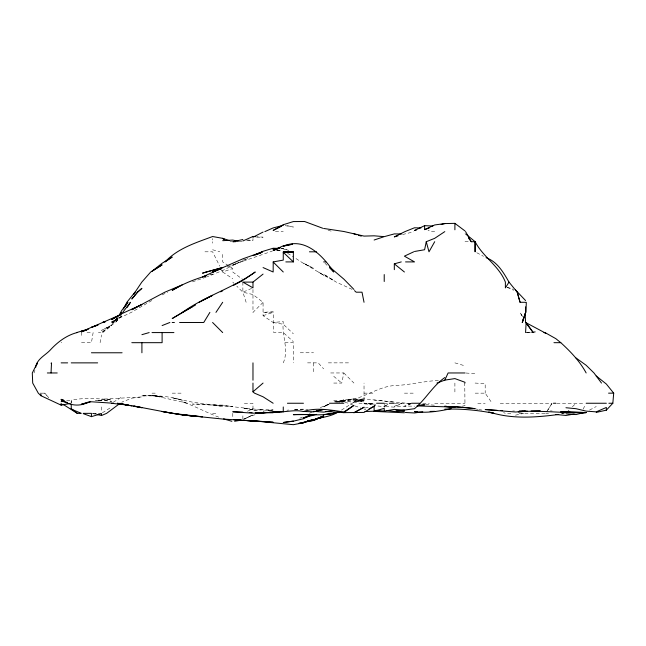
<?xml version="1.0" encoding="UTF-8"?>
<svg xmlns="http://www.w3.org/2000/svg" width="646" height="646" viewBox="0 0 646 646"><rect width="100%" height="100%" fill="white"/><g stroke="black" fill="none" stroke-linecap="round" stroke-linejoin="round"><path stroke-width="0.48" stroke-dasharray="3.23 2.42" d="M71.133 403.249L71.238 400.157C84.561 397.387 98.168 398.921 111.621 399.535L101.527 399.228L141.91 396.935L131.816 398.17L121.723 402.208M93.137 332.577L91.433 342.679L81.331 342.679M100.098 342.679L101.527 334.927M333.74 383.062L341.75 383.062L343.842 372.96L330.3 372.96M283.263 362.866C289.238 349.446 281.503 335.46 283.263 321.579L273.161 322.483L263.067 315.676L263.067 302.344L252.974 294.536L242.872 292.194L236.816 286.138M34.028 372.96L34.941 370.206M118 317.897L115.957 322.483L118.355 318.276M583.144 409.144L585.292 404.937M519.15 413.351L545.507 413.351L547.332 410.824M547.856 409.984L552.039 403.249L499.197 403.249M546.807 411.647L552.039 403.249M117.386 317.824L111.621 324.736L101.527 332.577L98.386 332.577M374.123 406.382L375.754 404.501M117.782 318.139L113.849 322.483L117.782 318.203L112.226 322.483L117.338 318.131M121.723 315.781L115.254 322.483L111.621 325.269L101.527 330.364L111.621 325.124L101.527 332.577M263.067 302.344L252.974 312.389L252.974 288.714M566.671 412.447L569.538 409.612M572.413 406.786L575.998 403.249M117.629 317.872L112.864 322.483L117.289 318.446M102.754 332.577L111.621 325.673M117.838 317.929L111.621 322.483L121.723 316.169L111.621 321.789L131.308 312.389L152.004 300.438M102.367 412.818L111.621 406.988M113.308 402.216L121.723 397.032M341.435 410.121L353.935 402.143L364.029 399.987L353.935 401.247L364.029 400.383L353.935 400.916L364.029 401.546L353.935 400.73L343.842 401.134L339.247 402.095L343.842 401.271L333.74 401.885L342.921 402.183M309.474 413.351L312.737 411.494M589.515 410.089L596.242 406.544M247.919 258.513L232.778 265.345L238.891 262.333L222.684 270.496L207.075 276.771M320.279 407.626L329.072 403.92M244.559 419.036L252.974 414.869L243.792 419.052L252.974 415.305L257.334 414.215M162.106 294.907L167.661 292.194M411.219 403.645L404.412 406.778L394.318 406.302L401.747 403.249L394.318 407.142L384.225 406.504L388.222 404.178L384.225 406.576L374.123 405.704L374.123 403.984L367.122 403.249L373.251 405.397M247.466 411.26L252.974 408.757L252.974 403.249L243.534 403.249M246.142 302.288L242.872 292.194L252.974 287.841M299.784 418.253L302.538 417.066M329.008 404.356L323.646 406.568L329.04 404.356M242.872 260.201L245.625 259.119M227.271 266.709L272.313 251.092M241.644 261.905L242.872 261.436M411.219 403.564L404.412 406.092L414.514 406.164M206.163 277.102L192.395 281.89M221.408 269.479L222.684 271.998L232.778 268.494L232.778 271.998L242.872 279.548M263.067 315.676L273.161 312.389L263.067 312.389L273.161 311.655L273.718 332.577L283.263 332.577L293.357 341.629M269.495 410.888L273.161 409.774L263.067 411.139L273.161 409.992L263.067 409.629L252.974 410.299L263.067 409.855C239.488 407.997 216.127 403.871 192.395 404.065L212.582 405.131L222.684 406.415L192.395 402.151L172.199 397.823L182.301 400.221C169.228 396.143 155.524 395.174 141.91 395.885L152.004 395.877L162.106 397.007L152.004 395.207L187.695 403.249L182.301 401.901C195.221 406.035 207.083 413.02 219.931 417.566M402.579 234.53L413.593 231.833M515.476 415.168L523.745 413.351M462.237 406.173L464.991 405.583L464.732 383.062M561.6 413.9L564.467 413.351M364.95 408.038L368.616 407.376M336.493 402.127C349.034 399.333 361.469 405.43 374.123 403.984L364.029 403.249L364.029 383.062M561.6 413.731L563.514 413.472M286.929 410.234L288.77 410.016M281.422 248.516L283.263 248.306L281.422 248.468L288.77 250.317M66.651 400.625L71.238 400.157L71.238 402.813M526.643 332.488L535.663 331.656M98.773 400.48L101.527 400.237L111.621 401.271L101.527 400.237L95.099 400.544M97.853 400.504L101.527 400.237L96.02 400.512M438.376 380.462C423.574 381.148 409.16 385.137 394.318 385.557C376.263 386.881 362.099 400.197 343.842 400.609L353.935 398.913L364.029 399.922L353.935 399.43L364.029 398.832L394.318 402.183M280.509 248.839L283.263 248.702L288.77 250.398M246.546 240.796L252.974 240.49L252.974 238.479M276.835 250.705L282.342 250.486M303.45 409.16L293.357 409.402L308.045 409.249M141.91 395.885L152.004 395.723L162.106 396.523L152.004 395.732M526.49 332.69L531.077 332.633M531.997 332.625L535.663 332.577L526.643 332.577M256.64 237.203L263.067 237.171L256.64 236.719M333.74 400.536L343.842 400.48M276.835 250.462L282.342 250.454M275.414 231.615L283.263 231.615M434.701 231.615L430.543 231.615L427.999 230.113M238.996 241.709L242.008 241.709M464.991 241.709L469.585 241.709M204.944 251.811L212.582 251.811L219.713 266.112M87.016 332.577L91.433 332.577L91.433 333.231M61.144 342.679L61.798 342.679M284.886 342.679L293.357 342.679L293.357 362.866M300.237 352.773L313.544 352.773M307.544 362.866L318.195 362.866L323.646 368.842M328.321 362.866L349.001 362.866M41.901 393.156L44.768 393.156L48.531 397.443L44.768 393.156M152.004 393.156L156.372 393.156M172.199 393.156L181.251 393.156M364.029 393.156L374.123 393.156M404.412 393.156L413.214 393.156M475.198 393.156L485.186 393.156L492.131 403.249M364.029 403.249L374.123 403.249M384.225 403.249L388.238 403.249M395.166 403.249L411.139 403.249M422.775 403.249L429.299 403.249M434.701 403.249L464.991 403.249M477.782 403.249L485.186 403.249M556.779 403.249L584.961 403.249M101.527 413.351L92.572 413.351L96.553 413.464M212.582 413.351L217.306 413.351M510.881 413.351L505.382 413.351L503.541 412.56M545.765 413.351L548.519 413.351M512.722 410.985L514.555 411.009M276.835 250.624L282.342 250.914M475.085 383.062L485.186 383.651L485.186 393.156M465.911 373.025L475.085 373.671M425.528 404.525L436.543 405.341M550.352 410.872L552.185 411.009M410.791 403.661L374.123 400.019M247.466 239.957L252.974 240.49M230.024 241.434L231.857 241.62M285.096 225.656L293.357 227.037L286.017 225.357M273.161 322.483L283.263 324.26L293.357 333.812M475.085 408.829L477.838 409.33M478.759 409.499L482.433 410.162M344.827 402.418L348.767 403.249L353.935 405.607M92.483 413.545L96.101 414.336M364.029 409.055L365.862 409.483M212.582 249.752L219.818 251.811M454.897 362.866L464.991 365.87M507.215 287.195L513.635 289.319M354.848 405.922L360.355 407.804M328.047 230.089L332.448 231.615M352.094 289.368L336.219 282.1L323.646 274.235L333.74 280.493L323.646 275.253L303.45 263.108L313.544 268.3L303.45 263.35L294.891 257.867M507.215 287.405L513.635 290.272M476.772 252.707L483.499 256.309M287.559 253.321L293.357 256.866M228.571 265.748L222.684 261.905L222.684 254.064M229.411 266.297L232.778 268.494M222.684 271.998L232.778 278.806M333.74 376.319L341.75 383.062M324.995 263.253L327.013 265.272M343.842 372.96L353.935 383.062M232.778 282.1L234.127 283.441M464.991 233.416L466.129 234.926M522.557 316.597L520.054 312.389L522.356 316.597M454.897 383.062L454.897 393.156M384.225 404.259L384.225 407.279M313.544 362.866L313.544 372.96M242.872 282.1L242.872 292.194M242.872 415.846L242.872 418.866M232.778 413.351L232.778 417.914M212.582 238.584L212.582 239.981M212.582 241.709L212.582 243.154M101.527 406.932L101.527 412.431M81.331 332.577L81.331 335.435M328.475 404.461L323.646 406.867L328.499 404.461M343.842 399.826L338.795 402.111L343.842 399.914L334.66 402.151L353.935 398.962L343.842 399.826M212.582 274.106L209.829 274.881L212.582 274.106M222.684 405.123L212.582 404.897L232.778 406.657L222.684 405.123M252.974 409.798L242.872 408.127L252.974 409.798M323.646 275.212L318.559 271.998L323.646 275.253"/><path stroke-width="0.97" d="M525.989 312.389L526.304 302.288M51.042 372.96L51.527 362.866L51.042 363.254M525.569 332.577L526.151 322.483L533.208 332.577L526.159 323.258M596.242 412.406L606.344 410.162L612.836 403.249L613.7 393.156L606.344 384.031L596.242 375.988L593.981 372.96L586.148 365.273L576.054 358.005M444.803 231.615L434.701 238.326L426.263 241.709L424.608 249.736L414.514 251.48M525.569 313.302L522.291 322.483L523.817 316.976M35.659 367.453C36.782 358.643 45.858 355.26 51.042 349.203C58.188 341.637 66.877 335.185 77.084 332.577M522.291 322.483L525.271 313.302M36.782 364.699L37.395 362.866L32.3 372.96L32.704 383.062L38.292 393.156L40.948 395.723L61.144 405.155L70.228 403.427M119.227 315.143L121.723 310.484L127.884 302.288L125.316 306.495M436.946 383.062L444.803 380.123L448.114 372.96L464.991 372.96M123.434 309.022L126.866 302.288L134.957 292.194L133.609 294.568M133.472 294.568L141.813 282.1L150.704 271.998L162.106 264.86L152.852 270.739M434.701 241.709L429.001 251.811L426.263 241.709M263.067 267.573L273.161 271.998L273.218 261.905L283.263 260.112L283.263 252.271L293.357 252.118L293.357 261.905L285.831 261.905M209.885 312.389L203.748 322.483L179.564 322.483M486.05 257.681C497.291 261.606 503.371 272.386 509 282.1L505.382 287.938L505.382 282.1C498.995 265.748 483.014 257.043 475.133 241.709L471.265 241.709L468.415 237.938M127.286 307.334L130.452 302.288L122.74 312.389M215.95 312.389L222.684 302.288M119.244 315.49L121.723 312.389M444.803 377.563C432.707 385.928 425.722 399.309 414.514 408.7L394.318 411.429L386.978 410.541M273.161 403.249L263.067 396.805L254.508 393.156L252.974 391.807L263.067 383.062M152.004 271.272L162.106 263.261L172.199 257.027L165.126 261.905C177.61 248.355 195.843 242.791 212.582 236.525L222.684 238.334L224.275 239.303M252.974 282.1L252.974 287.85L242.872 282.1L252.974 282.1L263.067 274.09M325.479 411.445L343.842 412.649L353.935 405.365L343.842 411.938C330.51 410.113 316.58 407.133 303.45 411.55C293.316 409.088 283.36 413.157 273.161 411.623L279.589 411.712M120.148 403.249L106.63 413.351L101.527 415.515L97.005 414.53M243.72 279.88L255.251 271.998C232.568 288.173 205.153 296.07 182.447 312.389L172.199 318.543L195.617 304.928M364.95 411.51L374.123 411.211L374.123 406.245L364.029 412.423L343.842 412.649M199.218 302.288L212.582 295.335L202.489 300.374M242.872 280.437L233.682 285.274M338.229 411.962C331.955 415.927 324.397 417.122 317.218 418.471M182.406 312.389L192.395 306.68M322.725 228.24L304.637 221.521L293.357 221.57L283.263 224.727L273.161 230.428L281.575 226.197M120.875 314.626L111.621 319.584L121.723 313.714L141.91 304.516L131.816 309.709L164.819 292.194L182.301 284.829L172.199 290.345C182.753 283.933 194.341 279.314 206.163 275.826L202.489 276.94L220.843 268.639L212.582 271.368L220.843 268.655L212.792 271.998L242.872 258.82L262.559 251.811L255.582 254.799M369.076 408.894L374.123 406.245M220.649 291.839L222.684 290.789M263.067 232.059L252.974 237.219L252.974 236.468L255.727 236.662M311.025 414.869L303.45 418.729L293.357 421.184L283.263 422.492L293.357 421.047M432.868 226.019L424.608 225.664L414.514 230.477L416.347 230.049M413.715 251.811L404.412 256.155L414.514 261.905L405.551 261.905M424.608 225.664L424.608 229.621L434.701 224.953L444.803 223.573L454.897 223.355L464.991 230.945M120.875 314.562L91.433 327.361L97.853 325.083M255.663 254.685L263.067 251.294L273.161 248.242L278.668 248.395M242.872 240.966L252.974 236.468M264.844 231.615L273.161 227.925L282.342 225.583M308.958 415.54L303.45 417.889L316.411 414.352M257.56 254.064L261.234 252.562L252.974 255.646M162.106 325.568L169.874 322.483M88.155 402.272C79.506 406.972 68.686 405.607 61.144 399.317L63.873 400.391M87.759 329.468L81.331 331.931L91.433 327.288L97.853 325.059M90.61 401.432L81.331 404.259L91.433 401.772L113.486 403.249M279.589 248.185L273.161 250.527L283.263 245.795L292.436 244.22M338.141 411.986L333.74 413.545L323.646 414.635L330.066 413.82M424.608 229.621L429.194 228.014M338.326 411.801C323.912 417.138 308.312 413.529 293.357 414.692L313.544 414.49M374.123 240.021L383.304 236.961M88.68 328.943L76.68 332.577M318.139 418.115L323.646 416.444L313.544 419.819L323.646 416.307L313.544 420.328L303.45 422.419L313.544 419.383L303.45 422.775L293.357 424.688L253.886 420.885L262.147 421.426M83.342 413.674L91.433 416.638L101.527 413.585L101.527 415.515M565.953 413.755L576.054 414.579L584.436 412.358M397.993 235.847L394.318 236.904L404.953 231.615L414.514 227.772L420.934 227.99M141.91 334.676L149.178 332.577M394.318 269.665L394.318 263.859L401.271 261.905M374.123 411.211L384.225 408.377L384.225 411.155L375.964 410.363M102.472 322.483L105.217 321.773L102.391 322.483M280.509 247.555L273.161 249.437L275.002 249.227M339.247 411.946L331.907 413.585M441.129 224.493L444.803 223.573M451.223 408.635C439.248 411.268 426.764 413.262 414.514 411.663L417.268 411.631M315.385 419.068L323.646 417.058L318.139 418.188M233.166 241.709L242.872 239.505M292.436 244.261L283.263 246.247C304.783 236.589 322.879 255.719 333.74 271.998L329.702 267.961M558.725 414.449C535.55 417.502 511.374 419.351 488.788 411.857M316.298 410.791L323.646 409.443L313.544 411.857L303.45 411.445M574.213 414.013L565.953 415.467L555.859 414.49M384.225 411.155L394.318 409.394L404.412 410.162M333.74 410.42L323.646 412.132L313.544 411.3M234.611 421.257L241.039 420.175M444.803 380.123L454.897 378.596L464.991 382.287L464.991 383.062M307.125 421.2L308.958 420.926M310.791 420.659L313.544 420.255L323.646 415.895L313.544 420.514L307.125 421.297M581.004 413.351L586.148 412.6C563.449 413.4 540.872 410.073 518.229 411.76L525.569 411.373L515.476 412.019L485.186 409.564L497.113 410.307M422.775 411.793L414.514 412.964L405.333 412.487M417.268 405.801L424.608 404.84L417.268 405.518M62.977 400.996L61.144 401.182L67.564 402.498M242.872 412.148L232.778 411.768L252.974 413.19L267.654 412.471L255.727 412.867M273.161 411.938L269.495 412.237M277.756 248.791L273.161 249.203L275.002 249.114M266.741 412.463L263.067 412.754L282.342 411.817M222.684 240.683L232.778 240.062L238.406 241.297M527.402 411.155L519.142 411.171L525.569 411.276L521.895 411.187M531.077 410.969L540.258 410.638M255.727 412.899L273.161 412.762M430.115 411.421L434.701 411.332M380.551 411.34L374.123 411.405L404.412 412.778M570.547 412.39L561.366 411.841L586.148 412.552L560.445 411.809M232.778 241.709L235.588 241.709M293.357 251.811L283.263 251.811L293.357 252.118M309.434 251.811L316.435 251.811M323.646 261.905L325.802 261.905M509 282.1L517.22 292.194L520.07 302.288L525.569 302.288M172.199 322.483L174.404 322.483M152.004 332.577L173.927 332.577M131.816 342.679L162.106 342.679L162.106 332.577M553.961 342.679L560.793 342.679C570.555 351.577 579.817 361.243 586.148 372.96M91.433 352.773L122.086 352.773M61.144 362.866L67.644 362.866M71.238 362.866L97.643 362.866M47.336 372.96L57.211 372.96M608.572 393.156L613.7 393.156M287.43 403.249L303.45 403.249M329.412 403.249L343.842 403.249M376.586 403.249L384.225 403.249M389.344 403.249L394.318 403.249M411.526 403.249L419.65 403.249M553.42 403.249L555.859 403.249M586.148 403.249L606.344 403.249M608.887 403.249L612.836 403.249M444.803 409.152C461.317 408.627 477.79 410.113 493.988 413.351L491.348 412.544M62.88 404.226L77.278 413.351L80.524 413.351M83.237 413.351L91.433 413.351L91.433 416.638M401.659 233.973L394.318 233.9L384.225 236.654L374.123 235.814L364.029 236.097L343.842 231.494L323.646 228.45M255.727 412.77L263.067 412.98M572.38 412.463L576.054 412.616M263.067 421.483L273.161 422.25L222.684 419.044L182.301 414.893L162.106 411.502L182.301 414.893L202.489 416.799L172.199 413.351L133.649 406.003L141.91 407.626M417.268 405.914L454.897 407.109L444.803 406.471L454.897 407.303L449.39 406.657M249.299 412.495L252.053 412.641M241.039 420.078L233.699 419.585L241.039 420.094L234.611 419.601M396.151 410.937L404.412 411.575M111.621 403.306L128.142 405.107L126.309 404.703M565.953 407.731L576.054 408.708L586.148 411.131L596.242 411.857L606.344 407.456L606.344 410.162M444.803 406.116L446.636 406.334M131.816 405.64L129.975 405.422M117.766 403.435L128.142 405.139M121.723 404.17L131.816 405.761M141.91 407.755L117.41 403.249L120.859 403.976M119.042 403.411L120.826 403.718M122.635 404.041L124.476 404.372M543.948 332.577L545.765 332.997L555.859 338.682L560.793 342.679M223.597 418.874L231.857 421.297M353.935 233.828L356.689 234.692M358.522 235.265L361.275 236.129M222.684 238.334L229.104 240.562M81.331 413.351L71.238 409.104L71.238 404.226M526.409 322.919L545.765 333.231M222.684 238.535L224.275 239.448M71.238 408.66L77.278 413.351M394.318 263.859L404.412 271.998M466.549 234.684L475.085 241.661M329.412 266.814L343.842 279.112L353.935 289.432M354.501 290.643L356.188 292.194L362.01 292.194L364.029 302.288M283.263 252.271L293.357 261.905M273.161 261.993L283.263 271.998M212.582 322.483L222.684 332.577M515.476 289.933L525.569 300.56M596.242 376.037L601.491 383.062M465.572 231.615L471.265 241.709M517.22 292.194L520.07 302.288M525.133 313.302L525.569 322.483M525.569 306.882L525.569 312.389M454.897 223.355L454.897 229.798M384.225 274.558L384.225 281.503M283.263 224.727L283.263 225.349M283.263 406.972L283.263 411.978M252.974 362.866L252.974 380.211M252.974 383.062L252.974 391.807M141.91 342.679L141.91 352.773M61.144 403.249L61.144 405.155M40.948 393.156L40.948 395.723M475.133 241.709L475.085 251.811L475.085 241.709M137.485 292.194L131.816 299.033L137.574 292.194L141.91 288.326L137.485 292.194M364.029 407.271L353.935 412.737L364.029 407.271M206.203 271.998L202.489 273.169L222.684 267.501L206.219 271.998M85.926 330.195L81.331 331.293L85.926 330.163M303.45 422.71L298.92 423.324L303.45 422.775M502.62 410.614L500.787 410.517L502.62 410.614M464.991 407.473L454.897 406.762L475.085 408.619L464.991 407.473M252.974 421.079L242.872 420.223L252.974 421.079M192.395 415.919L182.301 414.877L192.395 415.927M63.897 400.56L61.144 399.551L63.873 400.56"/></g></svg>
